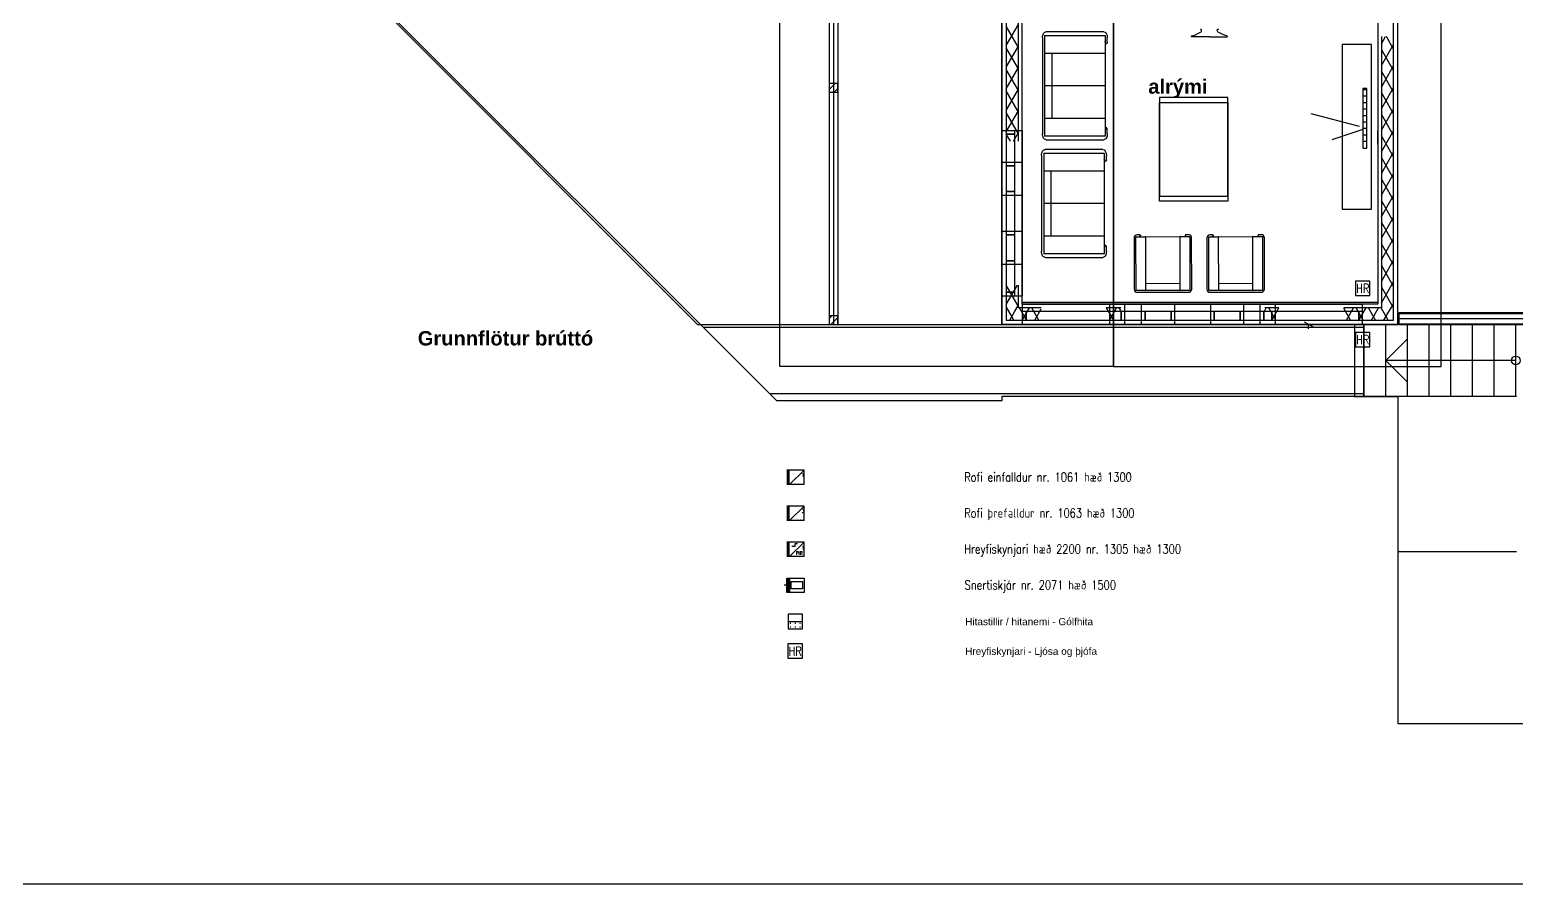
# Model space of a CAD drawing. Header units: millimetres. Extents: x -242231 to 419123, y -2399 to 525285.
# Drawn here: x -81325 to -60679, y 30409 to 42286 of the extents above; entities that cross this region are included whole.
import ezdxf
from ezdxf.enums import TextEntityAlignment as Align

# ---------------------------------------------------------------- set-up
doc = ezdxf.new("R2010")
doc.units = ezdxf.units.MM
for name, color, linetype in [('Grunnur', 252, 'Continuous'), ('R-BVK-takn', 3, 'Continuous'), ('R-BVK-te25', 160, 'Continuous'), ('R-EIB-takn-alm', 1, 'Continuous'), ('R-EIB-te25', 253, 'Continuous'), ('R-SKYR-TEXTI', 1, 'Continuous'), ('R-SMA-takn', 3, 'Continuous')]:
    doc.layers.add(name, color=color, linetype=linetype)
doc.layers.add('R-lagnir', color=7, linetype='Continuous', lineweight=25)
doc.styles.add('GENERATED_STYLE_1', font='swissb.ttf')
doc.styles.add('R-style', font='arial.ttf', dxfattribs={"height": 2})
doc.styles.add('T25-50', font='simplex.shx', dxfattribs={"width": 0.8, "height": 125})

# ---------------------------------------------------------------- blocks, each defined once
blk = doc.blocks.new('Hnappabord')
blk.add_lwpolyline([(0, 200), (0, 0), (200, 0), (200, 200)], close=True)
blk.add_lwpolyline([(0, 100), (200, 100)])
at = {"const_width": 10}
for points in [[(28, 75, 1), (38, 75, 1)], [(28, 25, 1), (38, 25, 1)], [(95, 75, 1), (105, 75, 1)], [(95, 25, 1), (105, 25, 1)], [(162, 75, 1), (172, 75, 1)], [(162, 25, 1), (172, 25, 1)]]:
    blk.add_lwpolyline(points, format="xyb", close=True, dxfattribs=at)
at = {"layer": 'R-BVK-te25', "style": 'T25-50', "width": 0.8}
blk.add_attdef('HNAPPABORÐ', text='', height=125, dxfattribs=at).set_placement((117, 232), align=Align.CENTER)
blk = doc.blocks.new('r-bru-skynjari')
blk.add_lwpolyline([(-100, 100), (-100, -100), (100, -100), (100, 100)], close=True)
at = {"layer": 'R-BVK-te25', "style": 'T25-50', "width": 0.8}
blk.add_attdef('SKYNJARI', text='', height=125, dxfattribs=at).set_placement((0, -64), align=Align.CENTER)
blk = doc.blocks.new('EIB-skjár')
at = {"layer": 'R-EIB-takn-alm'}
blk.add_hatch(color=256, dxfattribs=at).paths.add_polyline_path([(36, -100), (36, 100), (76, 100), (76, -100)])
for p, q in [((36, 100), (76, 100)), ((36, -100), (36, 100)), ((76, 100), (76, -100)), ((76, -100), (36, -100))]:
    blk.add_line(p, q, dxfattribs=at)
blk.add_lwpolyline([(36, 0), (0, 0)], dxfattribs=at)
for points in [[(36, 100), (276, 100), (276, -100), (36, -100)], [(99, 50), (254, 50), (254, -49), (99, -49)]]:
    blk.add_lwpolyline(points, close=True, dxfattribs=at)
blk = doc.blocks.new('36')
at = {"linetype": 'Continuous'}
for p, q in [((40, 200), (0, 200)), ((40, 0), (0, 0)), ((240, 200), (40, 200)), ((40, 0), (240, 200)), ((240, 0), (40, 0)), ((240, 0), (240, 200))]:
    blk.add_line(p, q, dxfattribs=at)
at = {"const_width": 40}
blk.add_lwpolyline([(19, 0), (19, 200)], dxfattribs=at)
at = {"linetype": 'Continuous'}
for points, const_width in [([(0, 100), (-36, 100)], 0.309), ([(213, 49), (207, 70), (191, 84), (169, 87), (149, 78), (137, 60), (137, 38), (149, 20), (169, 11), (191, 14), (207, 28), (213, 49)], 0.463), ([(190, 49), (188, 57), (181, 63), (172, 64), (164, 61), (160, 53), (160, 45), (164, 37), (172, 34), (181, 35), (187, 41), (190, 49)], 0.463)]:
    blk.add_lwpolyline(points, dxfattribs=dict(at, const_width=const_width))
at = {"layer": 'R-EIB-te25', "style": 'T25-50', "width": 0.8}
blk.add_attdef('1', (200, 103), '', height=50, dxfattribs=at)
blk = doc.blocks.new('10')
at = {"linetype": 'Continuous'}
for p, q in [((40, 200), (0, 200)), ((40, 0), (0, 0)), ((40, 0), (240, 200)), ((240, 200), (40, 200)), ((240, 0), (40, 0)), ((240, 0), (240, 200))]:
    blk.add_line(p, q, dxfattribs=at)
at = {"const_width": 40}
blk.add_lwpolyline([(19, 0), (19, 200)], dxfattribs=at)
at = {"linetype": 'Continuous', "const_width": 0.309}
blk.add_lwpolyline([(0, 100), (-36, 100)], dxfattribs=at)
at = {"layer": 'R-EIB-te25'}
blk.add_lwpolyline([(149, 176), (111, 176), (111, 137), (72, 137)], dxfattribs=at)
at = {"layer": 'R-EIB-te25', "style": 'T25-50', "width": 0.8}
blk.add_attdef('PIR', text='', height=50, dxfattribs=at).set_placement((222, 17), align=Align.RIGHT)
blk.add_attdef('1', (191, 86), '', height=50, dxfattribs=at)

msp = doc.modelspace()

# ---------------------------------------------------------------- linework, layer by layer
at = {"layer": 'Grunnur', "linetype": 'Continuous'}
for p, q in [((-66271.955, 37609.541), (-66271.955, 55310.691)), ((-66271.955, 55309.657), (-66271.955, 37605.934)), ((-61722.066, 37605.934), (-61722.066, 55309.657)), ((-62382.896, 38250.627), (-62382.896, 54829.268)), ((-62322.693, 38190.643), (-62322.693, 54890.037)), ((-67821.943, 46285.046), (-67821.943, 38190.643)), ((-67821.943, 38190.643), (-67821.943, 46285.046)), ((-67821.003, 38190.633), (-67821.003, 46285.046)), ((-67762.236, 46345.095), (-67762.236, 38250.627)), ((-62603.106, 46405.866), (-62603.106, 38470.633)), ((-70223.076, 44981.744), (-70223.076, 38310.633)), ((-70223.076, 44863.927), (-70223.076, 38190.633)), ((-70163.076, 44924.053), (-70163.076, 38190.633)), ((-70103.076, 44981.744), (-70103.076, 38310.633)), ((-70103.076, 44924.053), (-70103.076, 38190.633)), ((-78095.24, 44279.723), (-70952.844, 37132.214)), ((-78095.176, 44243.756), (-72048.806, 38190.643)), ((-70910.951, 44181.827), (-70910.951, 37609.541)), ((-67541.949, 38470.633), (-67541.934, 43864.088)), ((-67821.943, 43050.127), (-67821.943, 40735.914)), ((-67761.943, 43050.127), (-67761.943, 40735.914)), ((-67591.943, 40735.914), (-67591.943, 43050.127)), ((-67541.943, 40735.914), (-67541.943, 43050.127)), ((-67761.943, 42065.512), (-67591.943, 42359.961)), ((-67591.943, 42040.467), (-67761.943, 42334.915)), ((-67258.864, 42173.521), (-67258.864, 40840.188)), ((-67228.864, 42206.855), (-66388.864, 42206.855)), ((-67228.864, 42206.855), (-67228.864, 40806.855)), ((-66408.864, 42256.855), (-67208.864, 42256.855)), ((-66388.864, 42206.855), (-66388.864, 40806.855)), ((-66381.477, 42098.776), (-66388.864, 42124.13)), ((-66358.864, 42111.021), (-66358.864, 42173.521)), ((-65190.531, 42192.266), (-65188.34, 42195.93)), ((-65187.468, 42189.619), (-65190.531, 42192.266)), ((-65188.34, 42195.93), (-65182.779, 42199.486)), ((-65180.834, 42187.717), (-65187.468, 42189.619)), ((-65182.779, 42199.486), (-65168.105, 42204.411)), ((-65166.662, 42186.068), (-65180.834, 42187.717)), ((-65168.105, 42204.411), (-65135.498, 42215.881)), ((-65150.438, 42185.404), (-65166.662, 42186.068)), ((-64940.525, 42189.543), (-65150.438, 42185.404)), ((-65135.498, 42215.881), (-65099.319, 42231.674)), ((-65099.319, 42231.674), (-65062.865, 42253.535)), ((-65050.135, 42283.385), (-65066.075, 42296.362)), ((-65062.865, 42253.535), (-65055.876, 42259.02)), ((-65055.876, 42259.02), (-65050.548, 42266.322)), ((-65050.548, 42266.322), (-65048.599, 42275.916)), ((-65048.599, 42275.916), (-65050.135, 42283.385)), ((-64940.525, 42189.543), (-64730.613, 42185.343)), ((-64832.426, 42275.885), (-64830.888, 42283.353)), ((-64830.479, 42266.291), (-64832.426, 42275.885)), ((-64830.888, 42283.353), (-64814.944, 42296.326)), ((-64825.154, 42258.986), (-64830.479, 42266.291)), ((-64818.166, 42253.499), (-64825.154, 42258.986)), ((-64781.718, 42231.628), (-64818.166, 42253.499)), ((-64745.545, 42215.824), (-64781.718, 42231.628)), ((-64712.941, 42204.345), (-64745.545, 42215.824)), ((-64730.613, 42185.343), (-64714.389, 42186.002)), ((-64714.389, 42186.002), (-64700.217, 42187.647)), ((-64698.268, 42199.415), (-64712.941, 42204.345)), ((-64700.217, 42187.647), (-64693.582, 42189.547)), ((-64692.708, 42195.858), (-64698.268, 42199.415)), ((-64693.582, 42189.547), (-64690.519, 42192.194)), ((-64690.519, 42192.194), (-64692.708, 42195.858)), ((-62602.693, 42191.323), (-62602.693, 38470.633)), ((-62552.693, 42191.323), (-62552.693, 38420.633)), ((-62552.693, 42088.197), (-62493.154, 42191.323)), ((-62382.693, 42017.781), (-62482.888, 42191.323)), ((-62382.693, 38420.633), (-62382.693, 42191.323)), ((-62322.693, 38190.633), (-62322.693, 42191.323)), ((-67761.943, 41765.512), (-67591.943, 42059.961)), ((-67591.943, 41740.467), (-67761.943, 42034.915)), ((-66388.864, 41956.855), (-67228.864, 41956.855)), ((-67123.864, 41065.188), (-67123.864, 41948.521)), ((-62687.709, 42079.66), (-63095.256, 42079.66)), ((-63095.256, 42079.66), (-63095.256, 39793.761)), ((-62687.709, 39793.761), (-62687.709, 42079.66)), ((-62552.693, 41788.197), (-62382.693, 42082.646)), ((-62382.693, 41717.781), (-62552.693, 42012.23)), ((-67761.943, 41465.512), (-67591.943, 41759.961)), ((-67591.943, 41440.467), (-67761.943, 41734.915)), ((-62552.693, 41488.197), (-62382.693, 41782.646)), ((-62382.693, 41417.781), (-62552.693, 41712.23)), ((-70103.076, 41538.867), (-70223.076, 41538.867)), ((-70223.076, 41538.867), (-70223.076, 41418.867)), ((-70223.076, 41455.111), (-70139.32, 41538.867)), ((-70103.076, 41418.867), (-70103.076, 41538.867)), ((-66388.864, 41506.855), (-67228.864, 41506.855)), ((-70223.076, 41418.867), (-70103.076, 41418.867)), ((-70153.254, 41418.867), (-70103.076, 41469.045)), ((-67761.943, 41165.512), (-67591.943, 41459.961)), ((-67591.943, 41140.467), (-67761.943, 41434.915)), ((-64686.811, 41344.037), (-65632.607, 41344.037)), ((-65632.607, 41344.037), (-65632.607, 39970.716)), ((-64686.811, 39970.716), (-64686.811, 41344.037)), ((-62809.263, 41470.958), (-62811.741, 40641.227)), ((-62752.925, 41361.054), (-62809.591, 41361.224)), ((-62752.656, 41451.054), (-62809.322, 41451.223)), ((-62752.597, 41470.789), (-62809.263, 41470.958)), ((-62755.076, 40641.058), (-62752.597, 41470.789)), ((-62552.693, 41188.197), (-62382.693, 41482.646)), ((-62382.693, 41117.781), (-62552.693, 41412.23)), ((-67761.943, 40865.512), (-67591.943, 41159.961)), ((-67591.943, 40840.467), (-67761.943, 41134.915)), ((-65632.607, 39903.631), (-65632.607, 41276.951)), ((-65632.607, 41276.951), (-64686.811, 41276.951)), ((-64686.811, 41276.951), (-64686.811, 39903.631)), ((-62853.866, 40942.445), (-63527.887, 41117.27)), ((-62753.732, 41091.056), (-62810.397, 41091.225)), ((-62753.463, 41181.055), (-62810.128, 41181.224)), ((-62753.194, 41271.055), (-62809.859, 41271.224)), ((-62552.693, 40888.197), (-62382.693, 41182.646)), ((-62382.693, 40817.781), (-62552.693, 41112.23)), ((-67821.943, 39985.914), (-67821.943, 40885.914)), ((-67821.943, 40885.914), (-67761.943, 40885.914)), ((-67821.943, 40695.276), (-67821.943, 40882.776)), ((-67761.943, 40885.914), (-67761.943, 40835.914)), ((-67761.943, 40885.914), (-67641.943, 40885.914)), ((-67641.943, 40835.914), (-67641.943, 40885.914)), ((-67641.943, 40885.914), (-67591.943, 40885.914)), ((-67591.943, 40885.914), (-67541.943, 40885.914)), ((-67541.943, 40885.914), (-67541.943, 39985.914)), ((-67541.943, 40695.276), (-67541.943, 40882.776)), ((-67541.943, 40695.276), (-67541.943, 40882.776)), ((-67228.864, 41056.855), (-66388.864, 41056.855)), ((-66383.252, 40909.126), (-66388.864, 40885.026)), ((-66381.477, 40914.933), (-66383.252, 40909.126)), ((-66378.711, 40919.542), (-66381.477, 40914.933)), ((-66375.227, 40922.502), (-66378.711, 40919.542)), ((-66371.364, 40923.521), (-66375.227, 40922.502)), ((-66367.501, 40922.502), (-66371.364, 40923.521)), ((-66364.017, 40919.542), (-66367.501, 40922.502)), ((-66361.251, 40914.933), (-66364.017, 40919.542)), ((-66359.476, 40909.126), (-66361.251, 40914.933)), ((-66358.864, 40902.688), (-66359.476, 40909.126)), ((-66358.864, 40840.188), (-66358.864, 40902.688)), ((-62810.97, 40899.512), (-63240.956, 40757.974)), ((-62754.269, 40911.056), (-62810.935, 40911.226)), ((-62754, 41001.056), (-62810.666, 41001.225)), ((-62602.693, 40695.276), (-62602.693, 40882.776)), ((-62602.693, 40695.276), (-62602.693, 40882.776)), ((-62552.693, 40588.197), (-62382.693, 40882.646)), ((-62322.693, 40695.276), (-62322.693, 40882.776)), ((-67761.943, 40835.914), (-67641.943, 40835.914)), ((-67761.943, 40835.914), (-67761.943, 40035.914)), ((-67641.943, 40835.914), (-67761.943, 40835.914)), ((-67761.943, 40835.914), (-67761.943, 40035.914)), ((-67704.785, 40735.914), (-67761.943, 40834.915)), ((-67663.562, 40735.914), (-67591.943, 40859.961)), ((-67641.943, 40035.914), (-67641.943, 40835.914)), ((-67641.943, 40035.914), (-67641.943, 40835.914)), ((-66388.864, 40806.855), (-67228.864, 40806.855)), ((-67208.864, 40756.855), (-66408.864, 40756.855)), ((-62754.807, 40731.057), (-62811.473, 40731.226)), ((-62754.538, 40821.057), (-62811.204, 40821.226)), ((-62382.693, 40517.781), (-62552.693, 40812.23)), ((-67271.627, 40537.728), (-67271.627, 39204.395)), ((-67241.627, 40571.062), (-66401.627, 40571.062)), ((-67241.627, 40571.062), (-67241.627, 39171.062)), ((-66421.627, 40621.062), (-67221.627, 40621.062)), ((-66401.627, 40571.062), (-66401.627, 39171.062)), ((-66394.24, 40462.983), (-66401.627, 40488.337)), ((-66371.627, 40475.228), (-66371.627, 40537.728)), ((-62811.741, 40641.227), (-62755.076, 40641.058)), ((-62552.693, 40288.197), (-62382.693, 40582.646)), ((-62382.693, 40217.781), (-62552.693, 40512.23)), ((-67821.943, 39025.925), (-67821.943, 40445.925)), ((-67821.943, 40445.925), (-67761.943, 40445.925)), ((-67761.943, 40445.925), (-67761.943, 40395.925)), ((-67761.943, 40445.925), (-67641.943, 40445.925)), ((-67761.943, 40395.925), (-67641.943, 40395.925)), ((-67761.943, 40395.925), (-67761.943, 39075.925)), ((-67641.943, 40395.925), (-67761.943, 40395.925)), ((-67761.943, 40395.925), (-67761.943, 39075.925)), ((-67641.943, 40395.925), (-67641.943, 40445.925)), ((-67641.943, 40445.925), (-67591.943, 40445.925)), ((-67641.943, 39075.925), (-67641.943, 40395.925)), ((-67641.943, 39075.925), (-67641.943, 40395.925)), ((-67591.943, 40445.925), (-67541.943, 40445.925)), ((-67541.943, 40445.925), (-67541.943, 39025.925)), ((-66401.627, 40321.062), (-67241.627, 40321.062)), ((-67136.627, 39429.395), (-67136.627, 40312.728)), ((-62552.693, 39988.197), (-62382.693, 40282.646)), ((-62382.693, 39917.781), (-62552.693, 40212.23)), ((-67821.943, 39985.914), (-67761.943, 39985.914)), ((-67641.943, 40035.914), (-67761.943, 40035.914)), ((-67761.943, 40035.914), (-67761.943, 39985.914)), ((-67761.943, 40035.914), (-67641.943, 40035.914)), ((-67761.943, 39985.914), (-67641.943, 39985.914)), ((-67641.943, 39985.914), (-67641.943, 40035.914)), ((-67641.943, 39985.914), (-67591.943, 39985.914)), ((-67591.943, 39985.914), (-67541.943, 39985.914)), ((-66401.627, 39871.062), (-67241.627, 39871.062)), ((-65632.607, 39970.716), (-64686.811, 39970.716)), ((-64686.811, 39903.631), (-65632.607, 39903.631)), ((-62552.693, 39688.197), (-62382.693, 39982.646)), ((-62382.693, 39617.781), (-62552.693, 39912.23)), ((-63095.256, 39793.761), (-62687.709, 39793.761)), ((-62552.693, 39388.197), (-62382.693, 39682.646)), ((-67821.943, 38586.793), (-67821.943, 39486.793)), ((-67821.943, 39486.793), (-67761.943, 39486.793)), ((-67761.943, 39486.793), (-67761.943, 39436.793)), ((-67761.943, 39486.793), (-67641.943, 39486.793)), ((-67761.943, 39436.793), (-67641.943, 39436.793)), ((-67761.943, 39436.793), (-67761.943, 38636.793)), ((-67641.943, 39436.793), (-67761.943, 39436.793)), ((-67761.943, 39436.793), (-67761.943, 38636.793)), ((-67641.943, 39436.793), (-67641.943, 39486.793)), ((-67641.943, 39486.793), (-67591.943, 39486.793)), ((-67641.943, 38636.793), (-67641.943, 39436.793)), ((-67641.943, 38636.793), (-67641.943, 39436.793)), ((-67591.943, 39486.793), (-67541.943, 39486.793)), ((-67541.943, 39486.793), (-67541.943, 38586.793)), ((-65942.968, 39436.307), (-65959.973, 39432.905)), ((-65909.635, 39436.343), (-65942.968, 39436.307)), ((-65909.635, 39436.343), (-65906.201, 39435.803)), ((-65906.201, 39435.803), (-65903.102, 39434.228)), ((-65271.719, 39434.925), (-65274.175, 39432.464)), ((-65268.624, 39436.507), (-65271.719, 39434.925)), ((-65265.191, 39437.054), (-65268.624, 39436.507)), ((-65231.858, 39437.091), (-65265.191, 39437.054)), ((-65214.846, 39433.727), (-65231.858, 39437.091)), ((-64932.884, 39436.307), (-64949.888, 39432.905)), ((-64899.551, 39436.343), (-64932.884, 39436.307)), ((-64899.551, 39436.343), (-64896.116, 39435.803)), ((-64896.116, 39435.803), (-64893.017, 39434.228)), ((-64261.635, 39434.925), (-64264.09, 39432.464)), ((-64258.539, 39436.507), (-64261.635, 39434.925)), ((-64255.106, 39437.054), (-64258.539, 39436.507)), ((-64221.773, 39437.091), (-64255.106, 39437.054)), ((-64204.761, 39433.727), (-64221.773, 39437.091)), ((-62382.693, 39317.781), (-62552.693, 39612.23)), ((-67241.627, 39421.062), (-66401.627, 39421.062)), ((-66396.015, 39273.333), (-66401.627, 39249.233)), ((-66394.24, 39279.14), (-66396.015, 39273.333)), ((-66391.474, 39283.75), (-66394.24, 39279.14)), ((-66387.99, 39286.709), (-66391.474, 39283.75)), ((-66384.127, 39287.728), (-66387.99, 39286.709)), ((-66380.264, 39286.709), (-66384.127, 39287.728)), ((-66376.78, 39283.75), (-66380.264, 39286.709)), ((-66374.014, 39279.14), (-66376.78, 39283.75)), ((-66372.239, 39273.333), (-66374.014, 39279.14)), ((-66371.627, 39266.895), (-66372.239, 39273.333)), ((-66371.627, 39204.395), (-66371.627, 39266.895)), ((-65983.999, 39408.825), (-65987.364, 39391.813)), ((-65987.364, 39391.813), (-65986.579, 38680.702)), ((-65974.381, 39423.254), (-65983.999, 39408.825)), ((-65959.973, 39432.905), (-65974.381, 39423.254)), ((-65960.717, 39409.62), (-65827.383, 39409.767)), ((-65959.893, 38662.954), (-65960.717, 39409.62)), ((-65906.177, 39414.669), (-65916.597, 39409.669)), ((-65903.082, 39416.25), (-65906.177, 39414.669)), ((-65903.102, 39434.228), (-65900.641, 39431.773)), ((-65900.626, 39418.711), (-65903.082, 39416.25)), ((-65900.641, 39431.773), (-65899.059, 39428.677)), ((-65899.052, 39421.81), (-65900.626, 39418.711)), ((-65899.059, 39428.677), (-65898.512, 39425.244)), ((-65898.512, 39425.244), (-65899.052, 39421.81)), ((-65822.939, 39409.772), (-65827.383, 39409.767)), ((-65827.383, 39409.767), (-65826.559, 38663.101)), ((-65822.939, 39409.772), (-65351.828, 39410.292)), ((-65347.384, 39410.297), (-65351.828, 39410.292)), ((-65347.384, 39410.297), (-65214.05, 39410.444)), ((-65346.56, 38663.631), (-65347.384, 39410.297)), ((-65275.75, 39429.365), (-65276.29, 39425.931)), ((-65276.29, 39425.931), (-65275.742, 39422.498)), ((-65274.175, 39432.464), (-65275.75, 39429.365)), ((-65275.742, 39422.498), (-65274.16, 39419.402)), ((-65274.16, 39419.402), (-65271.7, 39416.947)), ((-65271.7, 39416.947), (-65268.6, 39415.372)), ((-65268.6, 39415.372), (-65255.742, 39410.398)), ((-65200.416, 39424.108), (-65214.846, 39433.727)), ((-65214.05, 39410.444), (-65213.226, 38663.778)), ((-65190.766, 39409.7), (-65200.416, 39424.108)), ((-65187.364, 39392.696), (-65190.766, 39409.7)), ((-65186.579, 38681.585), (-65187.364, 39392.696)), ((-64973.915, 39408.825), (-64977.279, 39391.813)), ((-64977.279, 39391.813), (-64976.495, 38680.702)), ((-64964.296, 39423.254), (-64973.915, 39408.825)), ((-64949.888, 39432.905), (-64964.296, 39423.254)), ((-64950.632, 39409.62), (-64817.299, 39409.767)), ((-64949.808, 38662.954), (-64950.632, 39409.62)), ((-64896.093, 39414.669), (-64906.512, 39409.669)), ((-64892.997, 39416.25), (-64896.093, 39414.669)), ((-64893.017, 39434.228), (-64890.556, 39431.773)), ((-64890.542, 39418.711), (-64892.997, 39416.25)), ((-64890.556, 39431.773), (-64888.975, 39428.677)), ((-64888.967, 39421.81), (-64890.542, 39418.711)), ((-64888.975, 39428.677), (-64888.427, 39425.244)), ((-64888.427, 39425.244), (-64888.967, 39421.81)), ((-64812.854, 39409.772), (-64817.299, 39409.767)), ((-64817.299, 39409.767), (-64816.475, 38663.101)), ((-64812.854, 39409.772), (-64341.744, 39410.292)), ((-64337.299, 39410.297), (-64341.744, 39410.292)), ((-64337.299, 39410.297), (-64203.966, 39410.444)), ((-64336.475, 38663.631), (-64337.299, 39410.297)), ((-64265.665, 39429.365), (-64266.205, 39425.931)), ((-64266.205, 39425.931), (-64265.658, 39422.498)), ((-64264.09, 39432.464), (-64265.665, 39429.365)), ((-64265.658, 39422.498), (-64264.076, 39419.402)), ((-64264.076, 39419.402), (-64261.615, 39416.947)), ((-64261.615, 39416.947), (-64258.516, 39415.372)), ((-64258.516, 39415.372), (-64245.658, 39410.398)), ((-64190.332, 39424.108), (-64204.761, 39433.727)), ((-64203.966, 39410.444), (-64203.142, 38663.778)), ((-64180.682, 39409.7), (-64190.332, 39424.108)), ((-64177.28, 39392.696), (-64180.682, 39409.7)), ((-64176.495, 38681.585), (-64177.28, 39392.696)), ((-62552.693, 39088.197), (-62382.693, 39382.646)), ((-62382.693, 39017.781), (-62552.693, 39312.23)), ((-67821.943, 39025.925), (-67761.943, 39025.925)), ((-67641.943, 39075.925), (-67761.943, 39075.925)), ((-67761.943, 39075.925), (-67761.943, 39025.925)), ((-67761.943, 39075.925), (-67641.943, 39075.925)), ((-67761.943, 39025.925), (-67641.943, 39025.925)), ((-67641.943, 39025.925), (-67641.943, 39075.925)), ((-67641.943, 39025.925), (-67591.943, 39025.925)), ((-67591.943, 39025.925), (-67541.943, 39025.925)), ((-66401.627, 39171.062), (-67241.627, 39171.062)), ((-67221.627, 39121.062), (-66421.627, 39121.062)), ((-62552.693, 38788.197), (-62382.693, 39082.646)), ((-62382.693, 38717.781), (-62552.693, 39012.23)), ((-67821.943, 38736.793), (-67821.943, 38190.633)), ((-67761.943, 38736.793), (-67761.943, 38420.633)), ((-67761.943, 38465.512), (-67605.319, 38736.793)), ((-67591.943, 38440.467), (-67761.943, 38734.915)), ((-67641.943, 38636.793), (-67761.943, 38636.793)), ((-67761.943, 38636.793), (-67761.943, 38586.793)), ((-67761.943, 38636.793), (-67641.943, 38636.793)), ((-67641.943, 38586.793), (-67641.943, 38636.793)), ((-67591.943, 38420.633), (-67591.943, 38736.793)), ((-67541.943, 38470.633), (-67541.943, 38736.793)), ((-65986.579, 38680.702), (-65983.177, 38663.698)), ((-65983.177, 38663.698), (-65973.527, 38649.29)), ((-65973.527, 38649.29), (-65959.097, 38639.671)), ((-65826.559, 38663.101), (-65959.893, 38662.954)), ((-65959.097, 38639.671), (-65942.085, 38636.307)), ((-65942.085, 38636.307), (-65230.975, 38637.092)), ((-65826.559, 38663.101), (-65822.115, 38663.106)), ((-65351.107, 38756.959), (-65822.218, 38756.439)), ((-65351.004, 38663.626), (-65822.115, 38663.106)), ((-65351.004, 38663.626), (-65346.56, 38663.631)), ((-65213.226, 38663.778), (-65346.56, 38663.631)), ((-65230.975, 38637.092), (-65213.97, 38640.494)), ((-65213.97, 38640.494), (-65199.562, 38650.144)), ((-65199.562, 38650.144), (-65189.944, 38664.573)), ((-65189.944, 38664.573), (-65186.579, 38681.585)), ((-64976.495, 38680.702), (-64973.093, 38663.698)), ((-64973.093, 38663.698), (-64963.442, 38649.29)), ((-64963.442, 38649.29), (-64949.013, 38639.671)), ((-64816.475, 38663.101), (-64949.808, 38662.954)), ((-64949.013, 38639.671), (-64932.001, 38636.307)), ((-64932.001, 38636.307), (-64220.89, 38637.092)), ((-64816.475, 38663.101), (-64812.031, 38663.106)), ((-64341.023, 38756.959), (-64812.134, 38756.439)), ((-64340.92, 38663.626), (-64812.031, 38663.106)), ((-64340.92, 38663.626), (-64336.475, 38663.631)), ((-64203.142, 38663.778), (-64336.475, 38663.631)), ((-64220.89, 38637.092), (-64203.886, 38640.494)), ((-64203.886, 38640.494), (-64189.478, 38650.144)), ((-64189.478, 38650.144), (-64179.859, 38664.573)), ((-64179.859, 38664.573), (-64176.495, 38681.585)), ((-62552.693, 38488.197), (-62382.693, 38782.646)), ((-62384.34, 38420.633), (-62552.693, 38712.23)), ((-67821.943, 38586.793), (-67761.943, 38586.793)), ((-67761.943, 38586.793), (-67641.943, 38586.793)), ((-67753.697, 38420.633), (-67761.943, 38434.915)), ((-67761.943, 38420.633), (-67761.943, 38250.633)), ((-67694.491, 38318.085), (-67753.697, 38420.633)), ((-67645.666, 38366.91), (-67614.649, 38420.633)), ((-67641.943, 38586.793), (-67591.943, 38586.793)), ((-67614.649, 38420.633), (-67591.943, 38459.961)), ((-67591.943, 38586.793), (-67541.943, 38586.793)), ((-67276.775, 38420.633), (-67591.943, 38420.633)), ((-67482.343, 38250.633), (-67580.492, 38420.633)), ((-62603.106, 38496.653), (-67541.949, 38496.653)), ((-62603.106, 38470.633), (-67541.949, 38470.633)), ((-67276.775, 38470.633), (-67541.943, 38470.633)), ((-67539.594, 38250.633), (-67441.444, 38420.633)), ((-67536.775, 38470.633), (-66116.775, 38470.633)), ((-67536.775, 38420.633), (-67536.775, 38470.633)), ((-67536.775, 38370.633), (-67536.775, 38420.633)), ((-67309.138, 38250.633), (-67407.287, 38420.633)), ((-67366.389, 38250.633), (-67276.775, 38405.849)), ((-66172.273, 38470.633), (-66376.775, 38470.633)), ((-66172.273, 38420.633), (-66376.775, 38420.633)), ((-66269.907, 38250.633), (-66368.057, 38420.633)), ((-66327.158, 38250.633), (-66229.009, 38420.633)), ((-66322.273, 38470.633), (-65422.273, 38470.633)), ((-66322.273, 38420.633), (-66322.273, 38470.633)), ((-66322.273, 38370.633), (-66322.273, 38420.633)), ((-66172.273, 38381.526), (-66194.852, 38420.633)), ((-66116.775, 38420.633), (-66116.775, 38470.633)), ((-66116.775, 38370.633), (-66116.775, 38420.633)), ((-65882.273, 38470.633), (-64462.273, 38470.633)), ((-65882.273, 38420.633), (-65882.273, 38470.633)), ((-65882.273, 38370.633), (-65882.273, 38420.633)), ((-65422.273, 38420.633), (-65422.273, 38470.633)), ((-65422.273, 38370.633), (-65422.273, 38420.633)), ((-64922.678, 38470.633), (-64022.678, 38470.633)), ((-64922.678, 38420.633), (-64922.678, 38470.633)), ((-64922.678, 38370.633), (-64922.678, 38420.633)), ((-64462.273, 38420.633), (-64462.273, 38470.633)), ((-64462.273, 38370.633), (-64462.273, 38420.633)), ((-64235.892, 38470.633), (-62815.892, 38470.633)), ((-64235.892, 38420.633), (-64235.892, 38470.633)), ((-64235.892, 38370.633), (-64235.892, 38420.633)), ((-63975.892, 38470.633), (-64172.678, 38470.633)), ((-63975.892, 38420.633), (-64172.678, 38420.633)), ((-64172.678, 38382.303), (-64150.548, 38420.633)), ((-64018.241, 38250.633), (-64116.391, 38420.633)), ((-64075.492, 38250.633), (-63977.343, 38420.633)), ((-64022.678, 38420.633), (-64022.678, 38470.633)), ((-64022.678, 38370.633), (-64022.678, 38420.633)), ((-62602.693, 38470.633), (-63075.892, 38470.633)), ((-62552.693, 38420.633), (-63075.892, 38420.633)), ((-62979.011, 38250.633), (-63075.892, 38418.437)), ((-63036.262, 38250.633), (-62938.112, 38420.633)), ((-62805.805, 38250.633), (-62903.955, 38420.633)), ((-62863.057, 38250.633), (-62764.907, 38420.633)), ((-62815.892, 38420.633), (-62815.892, 38470.633)), ((-62815.892, 38370.633), (-62815.892, 38420.633)), ((-62632.6, 38250.633), (-62730.75, 38420.633)), ((-62689.851, 38250.633), (-62591.702, 38420.633)), ((-62552.693, 38412.23), (-62557.545, 38420.633)), ((-62459.395, 38250.633), (-62552.693, 38412.23)), ((-62467.616, 38335.555), (-62418.497, 38420.633)), ((-62418.497, 38420.633), (-62382.693, 38482.646)), ((-62382.693, 38417.781), (-62384.34, 38420.633)), ((-62382.693, 38250.633), (-62382.693, 38420.633)), ((-70103.076, 38310.633), (-70223.076, 38310.633)), ((-70223.076, 38310.633), (-70223.076, 38190.633)), ((-70223.076, 38273.13), (-70185.574, 38310.633)), ((-70199.508, 38190.633), (-70103.076, 38287.064)), ((-70103.076, 38190.633), (-70103.076, 38310.633)), ((-67762.236, 38250.627), (-62382.896, 38250.627)), ((-67761.943, 38250.633), (-67591.943, 38250.633)), ((-67712.799, 38250.633), (-67645.666, 38366.91)), ((-67655.548, 38250.633), (-67694.491, 38318.085)), ((-67591.943, 38250.633), (-67276.775, 38250.633)), ((-67486.775, 38370.633), (-67536.775, 38370.633)), ((-67536.775, 38250.633), (-67536.775, 38370.633)), ((-67536.775, 38250.633), (-67486.775, 38250.633)), ((-67536.775, 38190.633), (-67536.775, 38250.633)), ((-67486.775, 38250.633), (-67486.775, 38370.633)), ((-66166.775, 38370.633), (-67486.775, 38370.633)), ((-66166.775, 38370.633), (-67486.775, 38370.633)), ((-67486.775, 38370.633), (-67486.775, 38250.633)), ((-67486.775, 38250.633), (-66166.775, 38250.633)), ((-67486.775, 38250.633), (-66166.775, 38250.633)), ((-66376.775, 38250.633), (-66172.273, 38250.633)), ((-66272.273, 38370.633), (-66322.273, 38370.633)), ((-66322.273, 38250.633), (-66322.273, 38370.633)), ((-66322.273, 38250.633), (-66272.273, 38250.633)), ((-66322.273, 38190.633), (-66322.273, 38250.633)), ((-66272.273, 38250.633), (-66272.273, 38370.633)), ((-65472.273, 38370.633), (-66272.273, 38370.633)), ((-65472.273, 38370.633), (-66272.273, 38370.633)), ((-66272.273, 38370.633), (-66272.273, 38250.633)), ((-66272.273, 38250.633), (-65472.273, 38250.633)), ((-66272.273, 38250.633), (-65472.273, 38250.633)), ((-66116.775, 38370.633), (-66166.775, 38370.633)), ((-66166.775, 38370.633), (-66166.775, 38250.633)), ((-66166.775, 38250.633), (-66166.775, 38370.633)), ((-66166.775, 38250.633), (-66116.775, 38250.633)), ((-66116.775, 38250.633), (-66116.775, 38370.633)), ((-66116.775, 38190.633), (-66116.775, 38250.633)), ((-65832.273, 38370.633), (-65882.273, 38370.633)), ((-65882.273, 38250.633), (-65882.273, 38370.633)), ((-65882.273, 38250.633), (-65832.273, 38250.633)), ((-65882.273, 38190.633), (-65882.273, 38250.633)), ((-65832.273, 38250.633), (-65832.273, 38370.633)), ((-64512.273, 38370.633), (-65832.273, 38370.633)), ((-64512.273, 38370.633), (-65832.273, 38370.633)), ((-65832.273, 38370.633), (-65832.273, 38250.633)), ((-65832.273, 38250.633), (-64512.273, 38250.633)), ((-65832.273, 38250.633), (-64512.273, 38250.633)), ((-65422.273, 38370.633), (-65472.273, 38370.633)), ((-65472.273, 38370.633), (-65472.273, 38250.633)), ((-65472.273, 38250.633), (-65472.273, 38370.633)), ((-65472.273, 38250.633), (-65422.273, 38250.633)), ((-65422.273, 38250.633), (-65422.273, 38370.633)), ((-65422.273, 38190.633), (-65422.273, 38250.633)), ((-64872.678, 38370.633), (-64922.678, 38370.633)), ((-64922.678, 38250.633), (-64922.678, 38370.633)), ((-64922.678, 38250.633), (-64872.678, 38250.633)), ((-64922.678, 38190.633), (-64922.678, 38250.633)), ((-64872.678, 38250.633), (-64872.678, 38370.633)), ((-64072.678, 38370.633), (-64872.678, 38370.633)), ((-64072.678, 38370.633), (-64872.678, 38370.633)), ((-64872.678, 38370.633), (-64872.678, 38250.633)), ((-64872.678, 38250.633), (-64072.678, 38250.633)), ((-64872.678, 38250.633), (-64072.678, 38250.633)), ((-64462.273, 38370.633), (-64512.273, 38370.633)), ((-64512.273, 38370.633), (-64512.273, 38250.633)), ((-64512.273, 38250.633), (-64512.273, 38370.633)), ((-64512.273, 38250.633), (-64462.273, 38250.633)), ((-64462.273, 38250.633), (-64462.273, 38370.633)), ((-64462.273, 38190.633), (-64462.273, 38250.633)), ((-64185.892, 38370.633), (-64235.892, 38370.633)), ((-64235.892, 38250.633), (-64235.892, 38370.633)), ((-64235.892, 38250.633), (-64185.892, 38250.633)), ((-64235.892, 38190.633), (-64235.892, 38250.633)), ((-64185.892, 38250.633), (-64185.892, 38370.633)), ((-62865.892, 38370.633), (-64185.892, 38370.633)), ((-62865.892, 38370.633), (-64185.892, 38370.633)), ((-64185.892, 38370.633), (-64185.892, 38250.633)), ((-64185.892, 38250.633), (-62865.892, 38250.633)), ((-64185.892, 38250.633), (-62865.892, 38250.633)), ((-64172.678, 38250.633), (-63975.892, 38250.633)), ((-64022.678, 38370.633), (-64072.678, 38370.633)), ((-64072.678, 38370.633), (-64072.678, 38250.633)), ((-64072.678, 38250.633), (-64072.678, 38370.633)), ((-64072.678, 38250.633), (-64022.678, 38250.633)), ((-64022.678, 38250.633), (-64022.678, 38370.633)), ((-64022.678, 38190.633), (-64022.678, 38250.633)), ((-63626.082, 38226.717), (-63501.082, 38154.548)), ((-63075.892, 38250.633), (-62552.693, 38250.633)), ((-62815.892, 38370.633), (-62865.892, 38370.633)), ((-62865.892, 38370.633), (-62865.892, 38250.633)), ((-62865.892, 38250.633), (-62865.892, 38370.633)), ((-62865.892, 38250.633), (-62815.892, 38250.633)), ((-62815.892, 38250.633), (-62815.892, 38370.633)), ((-62815.892, 38190.633), (-62815.892, 38250.633)), ((-62552.693, 38250.633), (-62382.693, 38250.633)), ((-62516.646, 38250.633), (-62467.616, 38335.555)), ((-58683.756, 38350.988), (-62311.875, 38350.616)), ((-62311.875, 38350.616), (-62311.859, 38190.616)), ((-62311.874, 38340.214), (-58672.98, 38340.214)), ((-62311.867, 38270.214), (-58602.973, 38270.214)), ((-62311.86, 38200.214), (-58532.966, 38200.214)), ((-72048.806, 38190.643), (-67821.943, 38190.643)), ((-71970.116, 38150.214), (-62793.433, 38150.214)), ((-70223.076, 38190.633), (-70103.076, 38190.633)), ((-70223.076, 38190.633), (-70103.076, 38190.633)), ((-67821.943, 38190.643), (-62322.693, 38190.643)), ((-67821.943, 38190.633), (-67761.943, 38190.633)), ((-62793.433, 38190.633), (-67821.003, 38190.633)), ((-67761.943, 38190.633), (-67276.775, 38190.633)), ((-66116.775, 38190.633), (-67536.775, 38190.633)), ((-66376.775, 38190.633), (-66172.273, 38190.633)), ((-65422.273, 38190.633), (-66322.273, 38190.633)), ((-64462.273, 38190.633), (-65882.273, 38190.633)), ((-64022.678, 38190.633), (-64922.678, 38190.633)), ((-62815.892, 38190.633), (-64235.892, 38190.633)), ((-64172.678, 38190.633), (-63975.892, 38190.633)), ((-63469.832, 38190.633), (-63657.332, 38190.633)), ((-63563.582, 38129.508), (-63563.582, 38190.633)), ((-63075.892, 38190.633), (-62382.693, 38190.633)), ((-58541.801, 38190.633), (-62926.887, 38190.633)), ((-62926.887, 38190.633), (-62926.887, 37190.19)), ((-60683.954, 38190.643), (-62793.754, 38190.643)), ((-62793.754, 37190.643), (-62793.754, 38190.643)), ((-62793.754, 37190.643), (-62793.754, 38190.643)), ((-62793.433, 37191.21), (-62793.433, 38190.633)), ((-62492.354, 37190.643), (-62492.354, 38190.643)), ((-62492.354, 37690.643), (-62190.954, 37992.043)), ((-62322.693, 38190.633), (-62382.693, 38190.633)), ((-62311.859, 38190.616), (-58523.756, 38191.004)), ((-62190.954, 37190.643), (-62190.954, 38190.643)), ((-61889.554, 37190.643), (-61889.554, 38190.643)), ((-61588.154, 37190.643), (-61588.154, 38190.643)), ((-61286.754, 37190.643), (-61286.754, 38190.643)), ((-60985.354, 37190.643), (-60985.354, 38190.643)), ((-60683.954, 37190.643), (-60683.954, 38190.643)), ((-60683.954, 37190.643), (-60683.954, 38190.643)), ((-70910.951, 37609.541), (-66271.955, 37609.541)), ((-66271.955, 37605.934), (-61722.066, 37605.934)), ((-60683.954, 37690.643), (-62492.354, 37690.643)), ((-62492.354, 37690.643), (-62190.954, 37389.243)), ((-71050.774, 37230.214), (-62793.433, 37230.214)), ((-67821.003, 37132.214), (-67821.003, 37191.21)), ((-67821.003, 37191.21), (-62793.433, 37191.21)), ((-62926.887, 37190.19), (-62322.693, 37190.19)), ((-60683.954, 37190.643), (-62793.754, 37190.643)), ((-62322.693, 37190.19), (-62322.693, 32641.712)), ((-60673.424, 37188.701), (-62322.693, 37188.701)), ((-62322.693, 37188.701), (-62322.693, 35034.622)), ((-70952.844, 37132.214), (-67821.003, 37132.214)), ((-62322.693, 35034.622), (-60673.424, 35034.622)), ((-62322.693, 32641.712), (-46431.972, 32641.712))]:
    msp.add_line(p, q, dxfattribs=at)
msp.add_circle((-60683.954, 37690.643), 60, dxfattribs=at)
at = {"layer": 'Grunnur', "linetype": 'Continuous', "extrusion": (0, 0, -1)}
for centre, major_axis, start_param, end_param in [((-67208.864, 42173.521), (0, -83.333), 1.570796327, 3.141592654), ((-66408.864, 42173.521), (0, -83.333), 3.141592654, 4.71238898), ((-66371.364, 42111.021), (0, -20.833), 4.71238898, 7.22566317), ((-67208.864, 40840.188), (0, -83.333), 0, 1.570796327), ((-66408.864, 40840.188), (0, -83.333), 4.71238898, 6.283185307), ((-67221.627, 40537.728), (0, -83.333), 1.570796327, 3.141592654), ((-66421.627, 40537.728), (0, -83.333), 3.141592654, 4.71238898), ((-66384.127, 40475.228), (0, -20.833), 4.71238898, 7.22566317), ((-67221.627, 39204.395), (0, -83.333), 0, 1.570796327), ((-66421.627, 39204.395), (0, -83.333), 4.71238898, 6.283185307)]:
    msp.add_ellipse(centre, major_axis=major_axis, ratio=0.6, start_param=start_param, end_param=end_param, dxfattribs=at)
at = {"layer": 'Grunnur', "linetype": 'Continuous'}
for p in [(-67761.943, 40885.914), (-67761.943, 40445.925), (-67761.943, 39985.914), (-67761.943, 39486.793), (-67761.943, 39025.925), (-67761.943, 38586.793), (-67536.775, 38250.633), (-66322.273, 38250.633), (-66116.775, 38250.633), (-65882.273, 38250.633), (-65422.273, 38250.633), (-64922.678, 38250.633), (-64462.273, 38250.633), (-64235.892, 38250.633), (-64022.678, 38250.633), (-62815.892, 38250.633)]:
    msp.add_point(p, dxfattribs=at)
at = {"layer": 'R-lagnir', "color": 7, "true_color": 0xffffff}
msp.add_line((-8108.752, 30408.531), (-129572.327, 30408.531), dxfattribs=at)

# ---------------------------------------------------------------- block references
at = {"layer": 'R-BVK-takn'}
for p in [(-62811.074, 38692.141), (-62811.074, 37979.06), (-70693.886, 33650.088)]:
    msp.add_blockref('r-bru-skynjari', p, dxfattribs=at).add_auto_attribs({'SKYNJARI': 'HR'})
at = {"layer": 'R-EIB-takn-alm'}
ref = msp.add_blockref('36', (-70810.543, 35965.521), dxfattribs=at)
ref.add_attrib('1', '1', (-70601.541, 36070.254), dxfattribs={"layer": 'R-EIB-te25', "height": 50, "style": 'T25-50', "width": 0.8})
ref = msp.add_blockref('36', (-70810.543, 35465.521), dxfattribs=at)
ref.add_attrib('1', '3', (-70601.541, 35570.254), dxfattribs={"layer": 'R-EIB-te25', "height": 50, "style": 'T25-50', "width": 0.8})
ref = msp.add_blockref('10', (-70810.389, 34964.707), dxfattribs=at)
ref.add_attrib('PIR', 'PIR', dxfattribs={"layer": 'R-EIB-te25', "height": 50, "style": 'T25-50', "width": 0.8}).set_placement((-70589.049, 34985.941), align=Align.RIGHT)
ref.add_attrib('1', '1', (-70603.264, 35062.912), dxfattribs={"layer": 'R-EIB-te25', "height": 50, "style": 'T25-50', "width": 0.8})
msp.add_blockref('EIB-skjár', (-70846.551, 34565.547), dxfattribs=at)
at = {"layer": 'R-SMA-takn'}
msp.add_blockref('Hnappabord', (-70792.492, 33960.856), dxfattribs=at)

# ---------------------------------------------------------------- texts
at = {"layer": 'Grunnur', "linetype": 'Continuous', "style": 'GENERATED_STYLE_1'}
for s, height, p in [('alrými', 200, (-65789.666, 41396.855)), ('Grunnflötur brúttó', 199.99981, (-75935.629, 37897.635))]:
    msp.add_text(s, height=height, dxfattribs=at).set_placement(p)
at = {"layer": 'R-EIB-te25', "color": 8, "style": 'T25-50', "width": 0.8}
for s, p in [('Rofi einfalldur nr. 1061 hæð 1300', (-68346.551, 36005.892)), ('Rofi þrefalldur nr. 1063 hæð 1300', (-68346.551, 35505.892)), ('Hreyfiskynjari hæð 2200 nr. 1305 hæð 1300', (-68346.551, 35005.892)), ('Snertiskjár nr. 2071 hæð 1500', (-68339.813, 34505.892))]:
    msp.add_text(s, height=125, dxfattribs=at).set_placement(p)
at = {"layer": 'R-SKYR-TEXTI', "color": 8, "style": 'R-style'}
for s, p in [('Hitastillir / hitanemi - Gólfhita', (-68334.025, 34009.81)), ('Hreyfiskynjari - Ljósa og þjófa', (-68334.025, 33597.07))]:
    msp.add_text(s, height=100, dxfattribs=at).set_placement(p)

doc.saveas('drawing.dxf')
